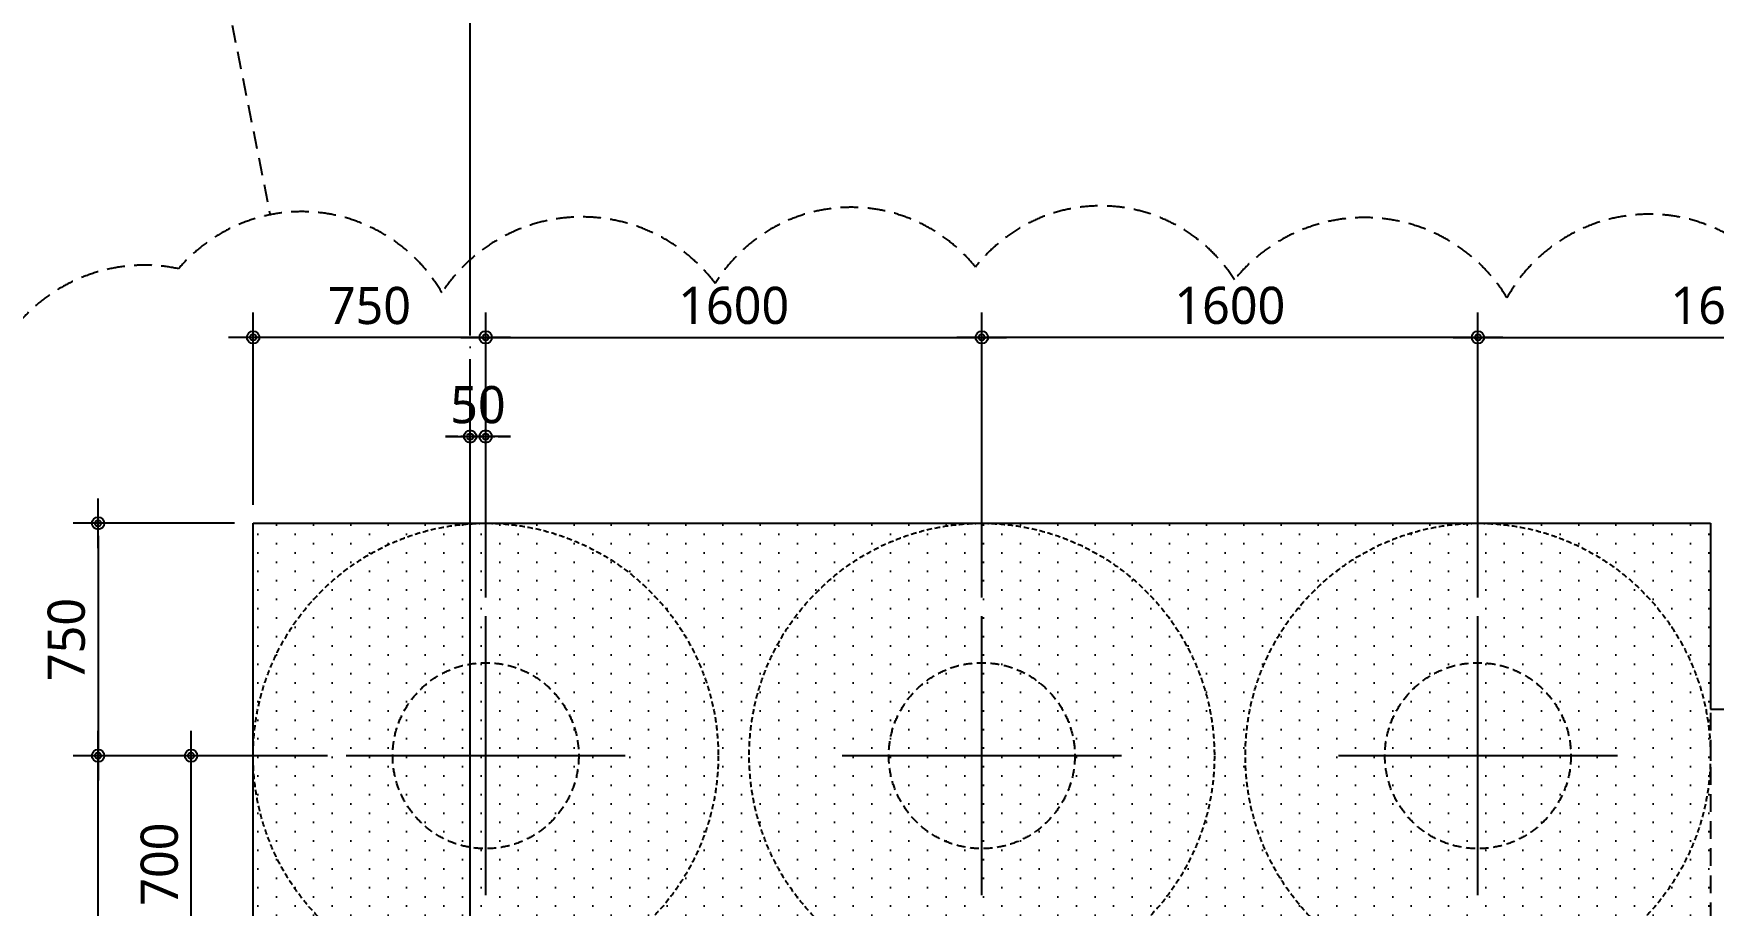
# Model space of a CAD drawing. Header units: millimetres. Extents: x 317501 to 814054, y -400799 to -14117.
# Drawn here: x 724936 to 730353, y -40726 to -37912 of the extents above; entities that cross this region are included whole.
import ezdxf
from ezdxf.xclip import XClip

# ---------------------------------------------------------------- set-up
doc = ezdxf.new("R2010")
doc.units = ezdxf.units.MM
doc.header["$LTSCALE"] = 38
doc.header["$XCLIPFRAME"] = 0
doc.linetypes.add('CEN', pattern=[62, 60, -1, 0, -1])
doc.linetypes.add('XS-기초$0$HID', pattern=[2.3, 1.5, -0.8])
doc.layers.get('Defpoints').update_dxf_attribs({"color": 145})
for name, color, linetype in [('CEN', 1, 'CEN'), ('DIM', 7, 'Continuous'), ('DOT', 3, 'Continuous'), ('XS-기초$0$PILE', 3, 'XS-기초$0$HID'), ('XS-기초$0$기초연단', 3, 'Continuous'), ('XS-기초$0$보강구간', 6, 'XS-기초$0$HID')]:
    doc.layers.add(name, color=color, linetype=linetype)
doc.layers.add('XS-기초$0$0106', color=30, linetype='XS-기초$0$HID', plot=False)
doc.layers.add('XS-기초$0$DEFPOINT', color=144, linetype='Continuous', plot=False)
doc.styles.add('맑은고딕', font='malgun.ttf')
doc.dimstyles.new('DIM_40', dxfattribs={"dimscale": 40, "dimtxt": 3, "dimasz": 1, "dimexe": 2, "dimexo": 1.5, "dimgap": 1, "dimtad": 1, "dimdec": 0, "dimzin": 0, "dimdsep": 46, "dimtxsty": '맑은고딕', "dimblk1": 'DIMDOT', "dimblk2": 'DIMDOT', "dimsah": 1, "dimcen": 0.09, "dimdle": 2, "dimclrd": 7, "dimclre": 7, "dimclrt": 6, "dimadec": 0, "dimazin": 0, "dimtfac": 1, "dimtdec": 0, "dimtix": 1, "dimtmove": 2, "dimatfit": 3, "dimldrblk": 'DIMDOT', "dimfxl": 0, "dimtolj": 1, "dimtzin": 0, "dimarcsym": 0})

# ---------------------------------------------------------------- blocks, each defined once
blk = doc.blocks.new('XS-기초$0$PILE-600')
at = {"layer": 'XS-기초$0$DEFPOINT', "color": 173, "linetype": 'XS-기초$0$HID', "ltscale": 0.3}
blk.add_circle((0, 0), 750, dxfattribs=at)
at = {"layer": 'XS-기초$0$PILE', "linetype": 'Continuous'}
for p, q in [((0, -450), (0, 450)), ((-450, 0), (450, 0))]:
    blk.add_line(p, q, dxfattribs=at)
at = {"layer": 'XS-기초$0$PILE', "ltscale": 0.5}
blk.add_circle((0, 0), 300, dxfattribs=at)
blk = doc.blocks.new('XS-기초')
at = {"layer": 'XS-기초$0$0106'}
blk.add_line((463098.6, 280124.8), (177560.6, 222955.3), dxfattribs=at)
blk.add_lwpolyline([(176790.1, 223889.5, -0.520567), (177386.3, 223250.5, -0.520567), (177308.7, 222401.3, -0.520567), (177338.8, 221519.4, -0.520567), (177391.8, 220680.5, -0.520567), (177350.7, 219845.1, -0.520567), (177292.8, 218966.4, -0.520567), (177381.2, 218111.1, -0.520567), (177378.8, 217280.7, -0.520567), (177286.1, 216422.8, -0.520567), (177355.1, 215546, -0.520567), (177391.4, 214711.7, -0.520567), (177220.4, 213850.4, -0.520567)], format="xyb", dxfattribs=at)
at = {"layer": 'XS-기초$0$기초연단'}
for p, q in [((161240, 223010), (176565, 223010)), ((176565, 223010), (176565, 218310)), ((175965, 218310), (175965, 214660)), ((176565, 218310), (175965, 218310))]:
    blk.add_line(p, q, dxfattribs=at)
at = {"layer": 'XS-기초$0$보강구간'}
blk.add_lwpolyline([(176565, 218310), (173565, 218310), (173565, 223010), (176565, 223010)], close=True, dxfattribs=at)
at = {"layer": 'XS-기초$0$PILE'}
for p in [(175815, 222260), (175815, 220660), (175815, 219060)]:
    blk.add_blockref('XS-기초$0$PILE-600', p, dxfattribs=at)
blk = doc.blocks.new('DIMDOT')
at = {"layer": 'DIM', "linetype": 'Continuous'}
blk.add_line((-2, 0), (2, 0), dxfattribs=at)
for radius in [0.5, 0.25]:
    blk.add_circle((0, 0), radius, dxfattribs=at)
blk = doc.blocks.new('*D146')
at = {"layer": 'Defpoints', "color": 0, "linetype": 'Continuous', "transparency": 16777216}
for p in [(725143.9, -40242.5), (725943.9, -40242.5), (725943.9, -41742.5)]:
    blk.add_point(p, dxfattribs=at)
at = {"layer": 'DIM', "color": 7, "linetype": 'Continuous', "lineweight": -2, "transparency": 16777216}
for p, q in [((725883.9, -40242.5), (725063.9, -40242.5)), ((725143.9, -41702.5), (725143.9, -40282.5)), ((725883.9, -41742.5), (725063.9, -41742.5))]:
    blk.add_line(p, q, dxfattribs=at)
at = {"layer": 'DIM', "color": 7, "linetype": 'Continuous', "lineweight": -2, "transparency": 16777216, "xscale": 40, "yscale": 40, "zscale": 40}
for p, rotation in [((725143.9, -40242.5), 90), ((725143.9, -41742.5), 270)]:
    blk.add_blockref('DIMDOT', p, dxfattribs=dict(at, rotation=rotation))
at = {"layer": 'DIM', "color": 6, "linetype": 'Continuous', "transparency": 16777216, "insert": (725041.6, -40992.5), "char_height": 120, "attachment_point": 5, "rotation": 90, "style": '맑은고딕'}
blk.add_mtext('\\A1;1500', dxfattribs=at)
blk = doc.blocks.new('*D147')
at = {"layer": 'Defpoints', "color": 0, "linetype": 'Continuous', "transparency": 16777216}
for p in [(725643.9, -39492.5), (725143.9, -40242.5), (725943.9, -40242.5)]:
    blk.add_point(p, dxfattribs=at)
at = {"layer": 'DIM', "color": 7, "linetype": 'Continuous', "lineweight": -2, "transparency": 16777216}
for p, q in [((725583.9, -39492.5), (725063.9, -39492.5)), ((725143.9, -39532.5), (725143.9, -40202.5)), ((725883.9, -40242.5), (725063.9, -40242.5))]:
    blk.add_line(p, q, dxfattribs=at)
at = {"layer": 'DIM', "color": 7, "linetype": 'Continuous', "lineweight": -2, "transparency": 16777216, "xscale": 40, "yscale": 40, "zscale": 40}
for p, rotation in [((725143.9, -39492.5), 90), ((725143.9, -40242.5), 270)]:
    blk.add_blockref('DIMDOT', p, dxfattribs=dict(at, rotation=rotation))
at = {"layer": 'DIM', "color": 6, "linetype": 'Continuous', "transparency": 16777216, "insert": (725041.9, -39867.5), "char_height": 120, "attachment_point": 5, "rotation": 90, "style": '맑은고딕'}
blk.add_mtext('\\A1;750', dxfattribs=at)
blk = doc.blocks.new('*D148')
at = {"layer": 'Defpoints', "color": 0, "linetype": 'Continuous', "transparency": 16777216}
for p in [(725443.9, -40242.5), (725943.9, -40242.5), (725943.9, -40942.5)]:
    blk.add_point(p, dxfattribs=at)
at = {"layer": 'DIM', "color": 7, "linetype": 'Continuous', "lineweight": -2, "transparency": 16777216}
for p, q in [((725883.9, -40242.5), (725363.9, -40242.5)), ((725443.9, -40902.5), (725443.9, -40282.5)), ((725883.9, -40942.5), (725363.9, -40942.5))]:
    blk.add_line(p, q, dxfattribs=at)
at = {"layer": 'DIM', "color": 7, "linetype": 'Continuous', "lineweight": -2, "transparency": 16777216, "xscale": 40, "yscale": 40, "zscale": 40}
for p, rotation in [((725443.9, -40242.5), 90), ((725443.9, -40942.5), 270)]:
    blk.add_blockref('DIMDOT', p, dxfattribs=dict(at, rotation=rotation))
at = {"layer": 'DIM', "color": 6, "linetype": 'Continuous', "transparency": 16777216, "insert": (725341.9, -40592.5), "char_height": 120, "attachment_point": 5, "rotation": 90, "style": '맑은고딕'}
blk.add_mtext('\\A1;700', dxfattribs=at)
blk = doc.blocks.new('*D150')
at = {"layer": 'Defpoints', "color": 0, "linetype": 'Continuous', "transparency": 16777216}
for p in [(731193.9, -38892.5), (729593.9, -39792.5), (731193.9, -40392.5)]:
    blk.add_point(p, dxfattribs=at)
at = {"layer": 'DIM', "color": 7, "linetype": 'Continuous', "lineweight": -2, "transparency": 16777216}
for p, q in [((729593.9, -39732.5), (729593.9, -38812.5)), ((731193.9, -40332.5), (731193.9, -38812.5)), ((729633.9, -38892.5), (731153.9, -38892.5))]:
    blk.add_line(p, q, dxfattribs=at)
at = {"layer": 'DIM', "color": 7, "linetype": 'Continuous', "lineweight": -2, "transparency": 16777216, "xscale": 40, "yscale": 40, "zscale": 40, "rotation": 180}
blk.add_blockref('DIMDOT', (729593.9, -38892.5), dxfattribs=at)
at = {"layer": 'DIM', "color": 7, "linetype": 'Continuous', "lineweight": -2, "transparency": 16777216, "xscale": 40, "yscale": 40, "zscale": 40}
blk.add_blockref('DIMDOT', (731193.9, -38892.5), dxfattribs=at)
at = {"layer": 'DIM', "color": 6, "linetype": 'Continuous', "transparency": 16777216, "insert": (730393.9, -38790.1), "char_height": 120, "attachment_point": 5, "style": '맑은고딕'}
blk.add_mtext('\\A1;1600', dxfattribs=at)
blk = doc.blocks.new('*D151')
at = {"layer": 'Defpoints', "color": 0, "linetype": 'Continuous', "transparency": 16777216}
for p in [(727993.9, -38892.5), (727993.9, -39792.5), (729593.9, -39792.5)]:
    blk.add_point(p, dxfattribs=at)
at = {"layer": 'DIM', "color": 7, "linetype": 'Continuous', "lineweight": -2, "transparency": 16777216}
for p, q in [((727993.9, -39732.5), (727993.9, -38812.5)), ((729593.9, -39732.5), (729593.9, -38812.5)), ((729553.9, -38892.5), (728033.9, -38892.5))]:
    blk.add_line(p, q, dxfattribs=at)
at = {"layer": 'DIM', "color": 7, "linetype": 'Continuous', "lineweight": -2, "transparency": 16777216, "xscale": 40, "yscale": 40, "zscale": 40, "rotation": 180}
blk.add_blockref('DIMDOT', (727993.9, -38892.5), dxfattribs=at)
at = {"layer": 'DIM', "color": 7, "linetype": 'Continuous', "lineweight": -2, "transparency": 16777216, "xscale": 40, "yscale": 40, "zscale": 40}
blk.add_blockref('DIMDOT', (729593.9, -38892.5), dxfattribs=at)
at = {"layer": 'DIM', "color": 6, "linetype": 'Continuous', "transparency": 16777216, "insert": (728793.9, -38790.1), "char_height": 120, "attachment_point": 5, "style": '맑은고딕'}
blk.add_mtext('\\A1;1600', dxfattribs=at)
blk = doc.blocks.new('*D152')
at = {"layer": 'Defpoints', "color": 0, "linetype": 'Continuous', "transparency": 16777216}
for p in [(727993.9, -38892.5), (726393.9, -39792.5), (727993.9, -39792.5)]:
    blk.add_point(p, dxfattribs=at)
at = {"layer": 'DIM', "color": 7, "linetype": 'Continuous', "lineweight": -2, "transparency": 16777216}
for p, q in [((726393.9, -39732.5), (726393.9, -38812.5)), ((727993.9, -39732.5), (727993.9, -38812.5)), ((726433.9, -38892.5), (727953.9, -38892.5))]:
    blk.add_line(p, q, dxfattribs=at)
at = {"layer": 'DIM', "color": 7, "linetype": 'Continuous', "lineweight": -2, "transparency": 16777216, "xscale": 40, "yscale": 40, "zscale": 40, "rotation": 180}
blk.add_blockref('DIMDOT', (726393.9, -38892.5), dxfattribs=at)
at = {"layer": 'DIM', "color": 7, "linetype": 'Continuous', "lineweight": -2, "transparency": 16777216, "xscale": 40, "yscale": 40, "zscale": 40}
blk.add_blockref('DIMDOT', (727993.9, -38892.5), dxfattribs=at)
at = {"layer": 'DIM', "color": 6, "linetype": 'Continuous', "transparency": 16777216, "insert": (727193.9, -38790.1), "char_height": 120, "attachment_point": 5, "style": '맑은고딕'}
blk.add_mtext('\\A1;1600', dxfattribs=at)
blk = doc.blocks.new('*D153')
at = {"layer": 'Defpoints', "color": 0, "linetype": 'Continuous', "transparency": 16777216}
for p in [(725643.9, -38892.5), (725643.9, -39492.5), (726393.9, -39792.5)]:
    blk.add_point(p, dxfattribs=at)
at = {"layer": 'DIM', "color": 7, "linetype": 'Continuous', "lineweight": -2, "transparency": 16777216}
for p, q in [((725643.9, -39432.5), (725643.9, -38812.5)), ((726393.9, -39732.5), (726393.9, -38812.5)), ((726353.9, -38892.5), (725683.9, -38892.5))]:
    blk.add_line(p, q, dxfattribs=at)
at = {"layer": 'DIM', "color": 7, "linetype": 'Continuous', "lineweight": -2, "transparency": 16777216, "xscale": 40, "yscale": 40, "zscale": 40, "rotation": 180}
blk.add_blockref('DIMDOT', (725643.9, -38892.5), dxfattribs=at)
at = {"layer": 'DIM', "color": 7, "linetype": 'Continuous', "lineweight": -2, "transparency": 16777216, "xscale": 40, "yscale": 40, "zscale": 40}
blk.add_blockref('DIMDOT', (726393.9, -38892.5), dxfattribs=at)
at = {"layer": 'DIM', "color": 6, "linetype": 'Continuous', "transparency": 16777216, "insert": (726018.9, -38790.5), "char_height": 120, "attachment_point": 5, "style": '맑은고딕'}
blk.add_mtext('\\A1;750', dxfattribs=at)
blk = doc.blocks.new('*D814')
at = {"layer": 'Defpoints', "color": 0, "linetype": 'Continuous', "transparency": 16777216}
for p in [(726343.9, -39212.5), (726343.9, -39492.5), (726393.9, -39792.5)]:
    blk.add_point(p, dxfattribs=at)
at = {"layer": 'DIM', "color": 7, "linetype": 'Continuous', "lineweight": -2, "transparency": 16777216}
for p, q in [((726343.9, -39432.5), (726343.9, -39132.5)), ((726393.9, -39732.5), (726393.9, -39132.5)), ((726303.9, -39212.5), (726263.9, -39212.5)), ((726393.9, -39212.5), (726343.9, -39212.5)), ((726433.9, -39212.5), (726473.9, -39212.5))]:
    blk.add_line(p, q, dxfattribs=at)
at = {"layer": 'DIM', "color": 7, "linetype": 'Continuous', "lineweight": -2, "transparency": 16777216, "xscale": 40, "yscale": 40, "zscale": 40}
blk.add_blockref('DIMDOT', (726343.9, -39212.5), dxfattribs=at)
at = {"layer": 'DIM', "color": 7, "linetype": 'Continuous', "lineweight": -2, "transparency": 16777216, "xscale": 40, "yscale": 40, "zscale": 40, "rotation": 180}
blk.add_blockref('DIMDOT', (726393.9, -39212.5), dxfattribs=at)
at = {"layer": 'DIM', "color": 6, "linetype": 'Continuous', "transparency": 16777216, "insert": (726368.9, -39110.5), "char_height": 120, "attachment_point": 5, "style": '맑은고딕'}
blk.add_mtext('\\A1;50', dxfattribs=at)

msp = doc.modelspace()

# ---------------------------------------------------------------- hatches: boundary and pattern name
at = {"layer": 'DOT'}
h = msp.add_hatch(dxfattribs=at)
h.set_pattern_fill('DOTS', color=256, scale=60, angle=-90, style=0)
h.set_pattern_definition([(270, (563958.93, -269357.5), (60, -30), [0, -60])])
h.paths.add_polyline_path([(730343.9, -42492.5), (725643.9, -42492.5), (725643.9, -39492.5), (730343.9, -39492.5)])

# ---------------------------------------------------------------- linework, layer by layer
at = {"layer": 'CEN'}
msp.add_line((726343.9, -41242.5), (726343.9, -33342.5), dxfattribs=at)

# ---------------------------------------------------------------- block references
ref = msp.add_blockref('XS-기초', (948653.9, -216057.5), dxfattribs=dict(rotation=89.99999999999909))
XClip(ref).set_block_clipping_path([(160289.9999999976, 191975.0000000133), (182714.9999999962, 224100.000000005)])

# ---------------------------------------------------------------- dimensions: what is measured, and where the dimension line sits
at = {"layer": 'DIM', "linetype": 'Continuous'}
for base, p1, p2, angle, picture, middle in [((725643.9, -38892.5), (726393.9, -39792.5), (725643.9, -39492.5), 180, '*D153', (726018.9, -38790.5)), ((727993.9, -38892.5), (729593.9, -39792.5), (727993.9, -39792.5), 180, '*D151', (728793.9, -38790.1)), ((726343.9, -39212.5), (726393.9, -39792.5), (726343.9, -39492.5), 180, '*D814', (726368.9, -39110.5)), ((725143.9, -40242.5), (725643.9, -39492.5), (725943.9, -40242.5), 270, '*D147', (725041.9, -39867.5)), ((725143.9, -40242.5), (725943.9, -41742.5), (725943.9, -40242.5), 90, '*D146', (725041.6, -40992.5)), ((725443.9, -40242.5), (725943.9, -40942.5), (725943.9, -40242.5), 90, '*D148', (725341.9, -40592.5))]:
    dim = msp.add_linear_dim(base=base, p1=p1, p2=p2, angle=angle, dimstyle='DIM_40', override={"dimtix": 1, "dimatfit": 3}, dxfattribs=at)
    dim.commit()
    dim.dimension.update_dxf_attribs({"geometry": picture, "text_midpoint": middle})
for base, p1, p2, picture, middle in [((727993.9, -38892.5), (726393.9, -39792.5), (727993.9, -39792.5), '*D152', (727193.9, -38790.1)), ((731193.9, -38892.5), (729593.9, -39792.5), (731193.9, -40392.5), '*D150', (730393.9, -38790.1))]:
    dim = msp.add_linear_dim(base=base, p1=p1, p2=p2, dimstyle='DIM_40', override={"dimtix": 1, "dimatfit": 3}, dxfattribs=at)
    dim.commit()
    dim.dimension.update_dxf_attribs({"geometry": picture, "text_midpoint": middle})

doc.saveas('drawing.dxf')
